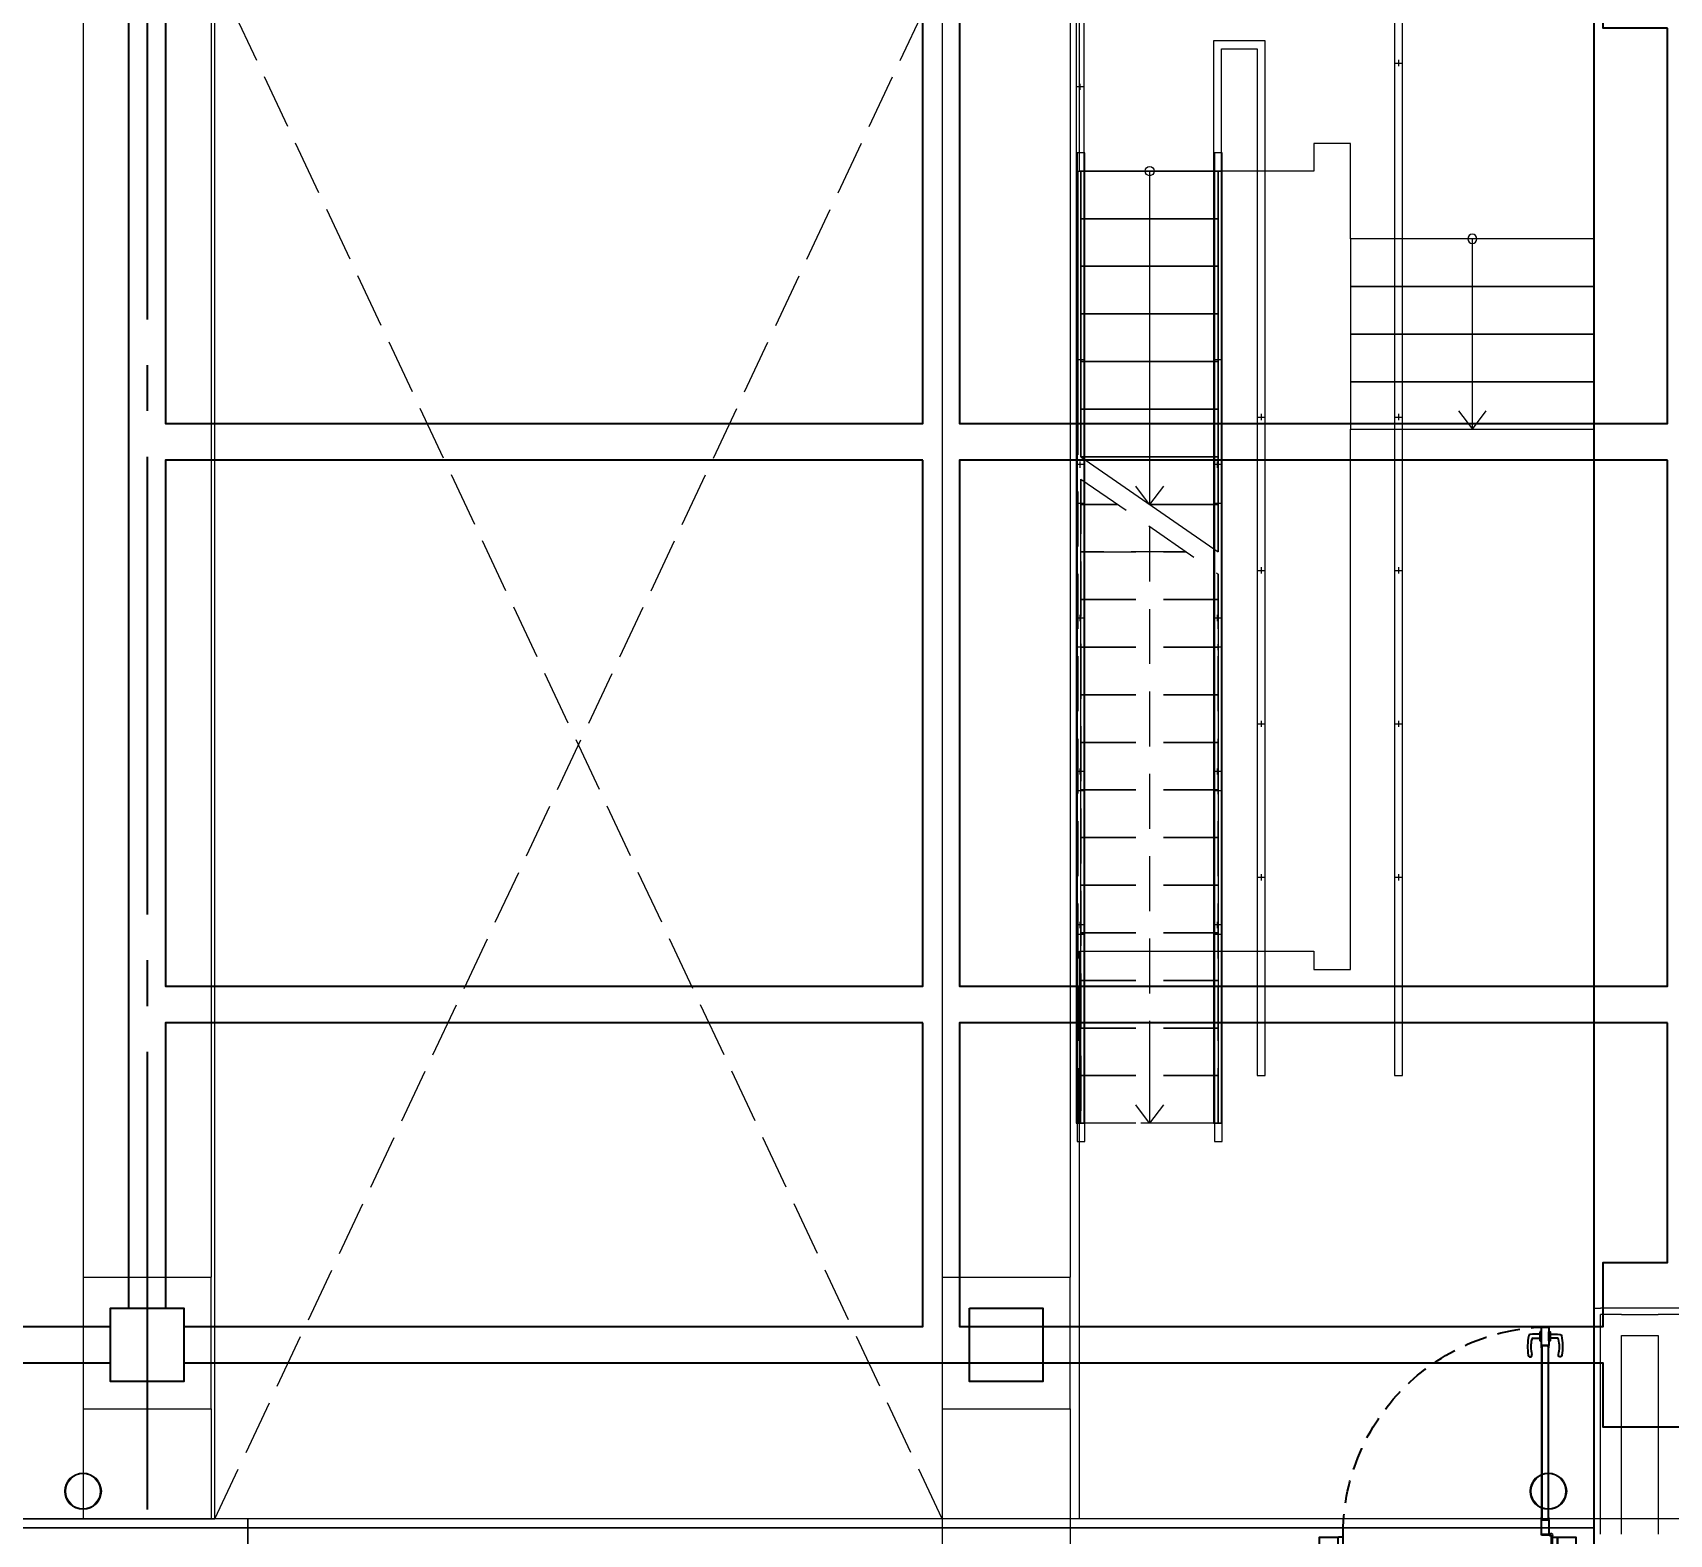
# Model space of a CAD drawing. Extents: x -960 to 27370, y -1283 to 11880.
# Drawn here: x 11818 to 12711, y 9046 to 9867 of the extents above; entities that cross this region are included whole.
import ezdxf
from ezdxf.enums import TextEntityAlignment as Align

# ---------------------------------------------------------------- set-up
doc = ezdxf.new("R2010")
doc.units = 0
doc.header["$LTSCALE"] = 100
for name, pattern in [('188K-SM-03-F10-ARCH-PA-Y2257103$0$HIDDEN2', [0.1875, 0.125, -0.0625]), ('X-S-FAB-L10$0$COL-CEN-LIN', [3.25, 2.5, -0.25, 0.25, -0.25]), ('X-S-FAB-L10$0$HIDDEN', [0.4, 0.3, -0.1]), ('X-S-FAB-L10$0$JJP_虛線(退縮線、投影線、地下室範圍、非屬本工程、圖面分區)', [0.45, 0.3, -0.15]), ('X-S-FAB-L10$0$虛線', [0.846667, 0.423333, -0.423333])]:
    doc.linetypes.add(name, pattern=pattern)
for name, color, linetype in [('188K-SM-03-F10-ARCH-PA-Y2257103$0$非YK-K-防火門', 53, 'Continuous'), ('X-S-FAB-L10$0$0-DIM-TXT', 8, 'Continuous'), ('X-S-FAB-L10$0$A-OBJE-2D', 8, 'X-S-FAB-L10$0$HIDDEN'), ('X-S-FAB-L10$0$A-OBJE-MEP', 8, 'Continuous'), ('X-S-FAB-L10$0$A-RAIL', 8, 'Continuous'), ('X-S-FAB-L10$0$A-STRS', 8, 'Continuous'), ('X-S-FAB-L10$0$A-WALL-EX', 8, 'Continuous'), ('X-S-FAB-L10$0$ASP_5', 8, 'Continuous'), ('X-S-FAB-L10$0$BLOCK', 8, 'Continuous'), ('X-S-FAB-L10$0$CCL', 8, 'X-S-FAB-L10$0$COL-CEN-LIN'), ('X-S-FAB-L10$0$COL-S', 8, 'Continuous'), ('X-S-FAB-L10$0$S-BEAM-SHOW', 8, 'Continuous'), ('X-S-FAB-L10$0$S-FNDN', 8, 'Continuous'), ('X-S-FAB-L10$0$S-SLAB-SHOW', 8, 'Continuous'), ('X-S-FAB-L10$0$Steel Frame-188K', 8, 'Continuous')]:
    doc.layers.add(name, color=color, linetype=linetype)
doc.styles.add('188K-SM-03-F10-ARCH-PA-Y2257103$0$Standard', font='txt.shx', dxfattribs={"bigfont": 'chineset.shx'})
doc.styles.add('X-S-FAB-L10$0$CHINA', font='simplex.shx', dxfattribs={"width": 0.75, "bigfont": 'chineset.shx'})
doc.styles.add('X-S-FAB-L10$0$Standard', font='', dxfattribs={"width": 0.8})
doc.styles.add('X-S-FAB-L10$0$TG_NOTE_TEXT', font='simplex.shx', dxfattribs={"width": 0.75, "bigfont": 'chineset.shx'})
doc.styles.get('X-S-FAB-L10$0$Standard').set_extended_font_data('Microsoft JhengHei')

# ---------------------------------------------------------------- blocks, each defined once
blk = doc.blocks.new('X-S-FAB-L10$0$FAB2-L05')
at = {"layer": 'X-S-FAB-L10$0$CCL'}
blk.add_line((-14280, 11005), (-14280, 0), dxfattribs=at)
at = {"layer": 'X-S-FAB-L10$0$COL-S'}
for points in [[(-14300, 9890), (-14260, 9890), (-14260, 9850), (-14300, 9850)], [(-13831, 9890), (-13791, 9890), (-13791, 9850), (-13831, 9850)]]:
    blk.add_lwpolyline(points, close=True, dxfattribs=at)
blk = doc.blocks.new('X-S-FAB-L10')
at = {"layer": 'X-S-FAB-L10$0$A-OBJE-2D', "lineweight": 0}
for p, q in [((11917, 9055), (12314, 9900)), ((12314, 9055), (11917, 9900))]:
    blk.add_line(p, q, dxfattribs=at)
at = {"layer": 'X-S-FAB-L10$0$A-OBJE-MEP', "lineweight": 0, "flags": 128}
for points in [[(11854.5, 9070, 1), (11835.5, 9070, 1)], [(12654.5, 9070, 1), (12635.5, 9070, 1)]]:
    blk.add_lwpolyline(points, format="xyb", close=True, dxfattribs=at)
at = {"layer": 'X-S-FAB-L10$0$A-OBJE-MEP', "lineweight": 0}
for centre in [(11845, 9070), (12645, 9070)]:
    blk.add_circle(centre, 10, dxfattribs=at)
at = {"layer": 'X-S-FAB-L10$0$A-RAIL', "lineweight": 0}
for p, q in [((12387.265, 9937.135), (12387.265, 9739)), ((12565.335, 9765), (12565.335, 9937.135)), ((12391.535, 9739), (12391.535, 9932.865)), ((12561.065, 9932.865), (12561.065, 9765)), ((12490.335, 9862.135), (12462.265, 9862.135)), ((12462.265, 9862.135), (12462.265, 9739)), ((12466.535, 9857.865), (12486.065, 9857.865)), ((12466.535, 9739), (12466.535, 9857.865)), ((12486.065, 9857.865), (12486.065, 9765)), ((12490.335, 9765), (12490.335, 9862.135)), ((12561.5, 9850), (12564.9, 9850)), ((12563.2, 9851.7), (12563.2, 9848.3)), ((12391.1, 9837), (12387.7, 9837)), ((12389.4, 9835.3), (12389.4, 9838.7)), ((12391.935, 9801), (12387.665, 9801)), ((12387.665, 9801), (12387.665, 9791)), ((12391.935, 9791), (12391.935, 9801)), ((12466.935, 9801), (12462.665, 9801)), ((12462.665, 9801), (12462.665, 9791)), ((12466.935, 9791), (12466.935, 9801)), ((12387.665, 9791), (12387.665, 9271)), ((12391.935, 9271), (12391.935, 9791)), ((12462.665, 9791), (12462.665, 9271)), ((12466.935, 9271), (12466.935, 9791)), ((12486.065, 9765), (12486.065, 9297)), ((12490.335, 9297), (12490.335, 9765)), ((12561.065, 9765), (12561.065, 9297)), ((12565.335, 9297), (12565.335, 9765)), ((12387.265, 9739), (12387.265, 9271)), ((12391.535, 9271), (12391.535, 9739)), ((12462.265, 9739), (12462.265, 9271)), ((12466.535, 9271), (12466.535, 9739)), ((12391.5, 9688), (12388.1, 9688)), ((12389.8, 9686.3), (12389.8, 9689.7)), ((12466.5, 9688), (12463.1, 9688)), ((12464.8, 9686.3), (12464.8, 9689.7)), ((12488.2, 9658.4), (12488.2, 9655)), ((12563.2, 9658.4), (12563.2, 9655)), ((12486.5, 9656.7), (12489.9, 9656.7)), ((12561.5, 9656.7), (12564.9, 9656.7)), ((12389.4, 9629), (12389.4, 9632.4)), ((12464.4, 9629), (12464.4, 9632.4)), ((12391.1, 9630.7), (12387.7, 9630.7)), ((12466.1, 9630.7), (12462.7, 9630.7)), ((12391.5, 9609.5), (12388.1, 9609.5)), ((12389.8, 9607.8), (12389.8, 9611.2)), ((12466.5, 9609.5), (12463.1, 9609.5)), ((12464.8, 9607.8), (12464.8, 9611.2)), ((12486.5, 9572.9), (12489.9, 9572.9)), ((12488.2, 9574.6), (12488.2, 9571.2)), ((12561.5, 9572.9), (12564.9, 9572.9)), ((12563.2, 9574.6), (12563.2, 9571.2)), ((12391.1, 9546.9), (12387.7, 9546.9)), ((12389.4, 9545.2), (12389.4, 9548.6)), ((12466.1, 9546.9), (12462.7, 9546.9)), ((12464.4, 9545.2), (12464.4, 9548.6)), ((12391.5, 9531), (12388.1, 9531)), ((12389.8, 9529.3), (12389.8, 9532.7)), ((12466.5, 9531), (12463.1, 9531)), ((12464.8, 9529.3), (12464.8, 9532.7)), ((12486.5, 9489.1), (12489.9, 9489.1)), ((12488.2, 9490.8), (12488.2, 9487.4)), ((12561.5, 9489.1), (12564.9, 9489.1)), ((12563.2, 9490.8), (12563.2, 9487.4)), ((12391.1, 9463.1), (12387.7, 9463.1)), ((12389.4, 9461.4), (12389.4, 9464.8)), ((12466.1, 9463.1), (12462.7, 9463.1)), ((12464.4, 9461.4), (12464.4, 9464.8)), ((12389.8, 9450.8), (12389.8, 9454.2)), ((12464.8, 9450.8), (12464.8, 9454.2)), ((12391.5, 9452.5), (12388.1, 9452.5)), ((12466.5, 9452.5), (12463.1, 9452.5)), ((12486.5, 9405.3), (12489.9, 9405.3)), ((12488.2, 9407), (12488.2, 9403.6)), ((12561.5, 9405.3), (12564.9, 9405.3)), ((12563.2, 9407), (12563.2, 9403.6)), ((12391.1, 9379.3), (12387.7, 9379.3)), ((12391.5, 9374), (12388.1, 9374)), ((12389.4, 9377.6), (12389.4, 9381)), ((12389.8, 9372.3), (12389.8, 9375.7)), ((12466.1, 9379.3), (12462.7, 9379.3)), ((12466.5, 9374), (12463.1, 9374)), ((12464.4, 9377.6), (12464.4, 9381)), ((12464.8, 9372.3), (12464.8, 9375.7)), ((12486.065, 9297), (12490.335, 9297)), ((12561.065, 9297), (12565.335, 9297)), ((12387.265, 9271), (12391.535, 9271)), ((12387.665, 9271), (12387.665, 9261)), ((12391.935, 9261), (12391.935, 9271)), ((12462.265, 9271), (12466.535, 9271)), ((12462.665, 9271), (12462.665, 9261)), ((12466.935, 9261), (12466.935, 9271)), ((12387.665, 9261), (12391.935, 9261)), ((12462.665, 9261), (12466.935, 9261))]:
    blk.add_line(p, q, dxfattribs=at)
at = {"layer": 'X-S-FAB-L10$0$A-STRS', "lineweight": 0}
for p, q in [((12388.2, 9636.109), (12388.2, 9791)), ((12388.2, 9791), (12389.8, 9791)), ((12389.8, 9791), (12389.8, 9635)), ((12389.8, 9635), (12389.8, 9791)), ((12389.8, 9791), (12464.8, 9791)), ((12389.8, 9791), (12464.8, 9791)), ((12389.8, 9765), (12389.8, 9791)), ((12427.3, 9791), (12427.3, 9765)), ((12464.8, 9583), (12464.8, 9791)), ((12464.8, 9791), (12466.4, 9791)), ((12464.8, 9791), (12464.8, 9583)), ((12464.8, 9791), (12464.8, 9765)), ((12466.4, 9791), (12466.4, 9581.891)), ((12389.8, 9765), (12464.8, 9765)), ((12464.8, 9765), (12389.8, 9765)), ((12389.8, 9765), (12464.8, 9765)), ((12389.8, 9739), (12389.8, 9765)), ((12427.3, 9765), (12427.3, 9609)), ((12464.8, 9765), (12464.8, 9739)), ((12670, 9754), (12537, 9754)), ((12537, 9754), (12537, 9650)), ((12670, 9754), (12537, 9754)), ((12537, 9754), (12537, 9728)), ((12603.5, 9728), (12603.5, 9754)), ((12670, 9650), (12670, 9754)), ((12670, 9728), (12670, 9754)), ((12389.8, 9739), (12464.8, 9739)), ((12464.8, 9739), (12389.8, 9739)), ((12389.8, 9739), (12464.8, 9739)), ((12389.8, 9713), (12389.8, 9739)), ((12464.8, 9739), (12464.8, 9713)), ((12537, 9728), (12670, 9728)), ((12670, 9728), (12537, 9728)), ((12537, 9728), (12537, 9702)), ((12537, 9728), (12670, 9728)), ((12603.5, 9676), (12603.5, 9728)), ((12670, 9702), (12670, 9728)), ((12389.8, 9713), (12464.8, 9713)), ((12464.8, 9713), (12389.8, 9713)), ((12389.8, 9713), (12464.8, 9713)), ((12389.8, 9687), (12389.8, 9713)), ((12464.8, 9713), (12464.8, 9687)), ((12537, 9702), (12670, 9702)), ((12670, 9702), (12537, 9702)), ((12537, 9702), (12537, 9676)), ((12537, 9702), (12670, 9702)), ((12670, 9676), (12670, 9702)), ((12389.8, 9687), (12464.8, 9687)), ((12464.8, 9687), (12389.8, 9687)), ((12389.8, 9687), (12464.8, 9687)), ((12389.8, 9661), (12389.8, 9687)), ((12464.8, 9687), (12464.8, 9661)), ((12537, 9676), (12670, 9676)), ((12670, 9676), (12537, 9676)), ((12537, 9676), (12537, 9650)), ((12537, 9676), (12670, 9676)), ((12603.5, 9650), (12603.5, 9676)), ((12670, 9650), (12670, 9676)), ((12389.8, 9661), (12464.8, 9661)), ((12464.8, 9661), (12389.8, 9661)), ((12389.8, 9661), (12464.8, 9661)), ((12389.8, 9635), (12389.8, 9661)), ((12464.8, 9661), (12464.8, 9635)), ((12596, 9660), (12603.5, 9650)), ((12603.5, 9650), (12611, 9660)), ((12537, 9650), (12670, 9650)), ((12537, 9650), (12670, 9650)), ((12389.8, 9635), (12464.8, 9635)), ((12464.8, 9635), (12389.8, 9635)), ((12389.8, 9635), (12464.8, 9635)), ((12389.8, 9635), (12464.8, 9583)), ((12464.8, 9635), (12464.8, 9609)), ((12427.3, 9609), (12419.8, 9619)), ((12434.8, 9619), (12427.3, 9609)), ((12427.3, 9609), (12464.8, 9609)), ((12464.8, 9609), (12427.3, 9609)), ((12427.3, 9609), (12464.8, 9609)), ((12464.8, 9609), (12464.8, 9583))]:
    blk.add_line(p, q, dxfattribs=at)
at = {"layer": 'X-S-FAB-L10$0$A-STRS', "linetype": 'X-S-FAB-L10$0$JJP_虛線(退縮線、投影線、地下室範圍、非屬本工程、圖面分區)', "lineweight": 0}
for p, q in [((12388.2, 9271), (12388.2, 9623.941)), ((12389.8, 9622.832), (12389.8, 9271)), ((12389.8, 9609), (12389.8, 9622.832)), ((12389.8, 9622.832), (12464.8, 9570.832)), ((12389.8, 9609), (12409.749, 9609)), ((12409.749, 9609), (12389.8, 9609)), ((12389.8, 9609), (12409.749, 9609)), ((12389.8, 9583), (12389.8, 9609)), ((12427.3, 9596.832), (12427.3, 9297)), ((12389.8, 9583), (12447.249, 9583)), ((12447.249, 9583), (12389.8, 9583)), ((12389.8, 9583), (12447.249, 9583)), ((12389.8, 9557), (12389.8, 9583)), ((12464.8, 9271), (12464.8, 9570.832)), ((12464.8, 9570.832), (12464.8, 9557)), ((12466.4, 9569.722), (12466.4, 9271)), ((12389.8, 9557), (12464.8, 9557)), ((12464.8, 9557), (12389.8, 9557)), ((12389.8, 9557), (12464.8, 9557)), ((12389.8, 9531), (12389.8, 9557)), ((12464.8, 9557), (12464.8, 9531)), ((12389.8, 9531), (12464.8, 9531)), ((12464.8, 9531), (12389.8, 9531)), ((12389.8, 9531), (12464.8, 9531)), ((12389.8, 9505), (12389.8, 9531)), ((12464.8, 9531), (12464.8, 9505)), ((12389.8, 9505), (12464.8, 9505)), ((12464.8, 9505), (12389.8, 9505)), ((12389.8, 9505), (12464.8, 9505)), ((12389.8, 9479), (12389.8, 9505)), ((12464.8, 9505), (12464.8, 9479)), ((12389.8, 9479), (12464.8, 9479)), ((12464.8, 9479), (12389.8, 9479)), ((12389.8, 9479), (12464.8, 9479)), ((12389.8, 9453), (12389.8, 9479)), ((12464.8, 9479), (12464.8, 9453)), ((12389.8, 9453), (12464.8, 9453)), ((12464.8, 9453), (12389.8, 9453)), ((12389.8, 9453), (12464.8, 9453)), ((12389.8, 9427), (12389.8, 9453)), ((12464.8, 9453), (12464.8, 9427)), ((12389.8, 9427), (12464.8, 9427)), ((12464.8, 9427), (12389.8, 9427)), ((12389.8, 9427), (12464.8, 9427)), ((12389.8, 9401), (12389.8, 9427)), ((12464.8, 9427), (12464.8, 9401)), ((12389.8, 9401), (12464.8, 9401)), ((12464.8, 9401), (12389.8, 9401)), ((12389.8, 9401), (12464.8, 9401)), ((12389.8, 9375), (12389.8, 9401)), ((12464.8, 9401), (12464.8, 9375)), ((12389.8, 9375), (12464.8, 9375)), ((12464.8, 9375), (12389.8, 9375)), ((12389.8, 9375), (12464.8, 9375)), ((12389.8, 9349), (12389.8, 9375)), ((12464.8, 9375), (12464.8, 9349)), ((12389.8, 9349), (12464.8, 9349)), ((12464.8, 9349), (12389.8, 9349)), ((12389.8, 9349), (12464.8, 9349)), ((12389.8, 9323), (12389.8, 9349)), ((12464.8, 9349), (12464.8, 9323)), ((12389.8, 9323), (12464.8, 9323)), ((12464.8, 9323), (12389.8, 9323)), ((12389.8, 9323), (12464.8, 9323)), ((12389.8, 9297), (12389.8, 9323)), ((12464.8, 9323), (12464.8, 9297)), ((12389.8, 9297), (12464.8, 9297)), ((12464.8, 9297), (12389.8, 9297)), ((12389.8, 9297), (12464.8, 9297)), ((12389.8, 9271), (12389.8, 9297)), ((12427.3, 9297), (12427.3, 9271)), ((12464.8, 9297), (12464.8, 9271)), ((12427.3, 9271), (12419.8, 9281)), ((12434.8, 9281), (12427.3, 9271)), ((12389.8, 9271), (12388.2, 9271)), ((12464.8, 9271), (12389.8, 9271)), ((12466.4, 9271), (12464.8, 9271))]:
    blk.add_line(p, q, dxfattribs=at)
at = {"layer": 'X-S-FAB-L10$0$A-STRS', "linetype": 'X-S-FAB-L10$0$虛線', "lineweight": 0}
for p, q in [((12389.8, 9271), (12389.8, 9622.832)), ((12464.8, 9570.832), (12464.8, 9271)), ((12464.8, 9271), (12389.8, 9271))]:
    blk.add_line(p, q, dxfattribs=at)
at = {"layer": 'X-S-FAB-L10$0$A-STRS', "lineweight": 0, "flags": 128}
for points in [[(12429.8, 9791, -1), (12424.8, 9791, -1)], [(12601, 9754, 1), (12606, 9754, 1)]]:
    blk.add_lwpolyline(points, format="xyb", close=True, dxfattribs=at)
at = {"layer": 'X-S-FAB-L10$0$A-WALL-EX', "lineweight": 0}
for p, q in [((12685, 9166.5), (12673.5, 9166.5)), ((12673.5, 9050), (12673.5, 9166.5)), ((12685, 9166.5), (12673.5, 9166.5)), ((12685, 9166.5), (12705, 9166.5)), ((12716.5, 9166.5), (12705, 9166.5)), ((12716.5, 9166.5), (12705, 9166.5)), ((12673.5, 9046.5), (12673.5, 9050)), ((12673.5, 9046.5), (12673.5, 9050))]:
    blk.add_line(p, q, dxfattribs=at)
at = {"layer": 'X-S-FAB-L10$0$A-WALL-EX', "lineweight": 0, "flags": 128}
for points in [[(12670, 9170), (12673.5, 9170)], [(12670, 9170), (12670, 9050)], [(12716.5, 9170), (12673.5, 9170)], [(12685, 9046.5), (12685, 9155)], [(12685, 9155), (12705, 9155)], [(12705, 9155), (12705, 9046.5)], [(12670, 9050), (7705, 9050)], [(7705, 9050), (12670, 9050)], [(7705, 9050), (12670, 9050)], [(7705, 9050), (12670, 9050)], [(7705, 9050), (12670, 9050)], [(7705, 9050), (12670, 9050)], [(7705, 9050), (12670, 9050)], [(7705, 9050), (12670, 9050)]]:
    blk.add_lwpolyline(points, dxfattribs=at)
at = {"layer": 'X-S-FAB-L10$0$ASP_5'}
blk.add_line((12670, 9025), (12670, 9900), dxfattribs=at)
at = {"layer": 'X-S-FAB-L10$0$COL-S'}
for p, q in [((11860, 9170), (11900, 9170)), ((11860, 9130), (11860, 9170)), ((11900, 9170), (11900, 9130)), ((12329, 9170), (12369, 9170)), ((12329, 9130), (12329, 9170)), ((12369, 9170), (12369, 9130)), ((11900, 9130), (11860, 9130)), ((12369, 9130), (12329, 9130))]:
    blk.add_line(p, q, dxfattribs=at)
at = {"layer": 'X-S-FAB-L10$0$S-BEAM-SHOW', "lineweight": 0, "flags": 128}
for points in [[(11845, 9878), (11845, 9187)], [(11915, 9878), (11915, 9187)], [(12314, 9878), (12314, 9187)], [(12384, 9878), (12384, 9187)], [(11845, 9187), (11915, 9187)], [(11845, 9187), (11845, 9115)], [(11915, 9115), (11915, 9187)], [(12314, 9187), (12384, 9187)], [(12314, 9187), (12314, 9115)], [(12384, 9115), (12384, 9187)], [(11845, 9115), (11915, 9115)], [(11845, 9115), (11845, 9055)], [(11915, 9115), (11915, 9055)], [(12314, 9115), (12384, 9115)], [(12314, 9115), (12314, 9000)], [(12384, 9115), (12384, 9000)], [(11845, 9055), (11915, 9055)]]:
    blk.add_lwpolyline(points, dxfattribs=at)
at = {"layer": 'X-S-FAB-L10$0$S-FNDN', "lineweight": 0, "flags": 128}
for points in [[(11935, 9055), (4350, 9055), (4350, 7470), (9330, 7470), (9330, -55), (11935, -55), (11935, 4530), (11070, 4530), (11070, 5003), (11935, 5003)], [(11070, 4530), (11935, 4530), (11935, -55), (12665, -55), (12665, -270), (15175, -270), (15175, -55), (15905, -55), (15905, 4530), (16672.5, 4530), (16672.5, 5003), (15905, 5003), (15905, 9055), (11935, 9055), (11935, 5003), (11070, 5003)]]:
    blk.add_lwpolyline(points, close=True, dxfattribs=at)
at = {"layer": 'X-S-FAB-L10$0$S-SLAB-SHOW', "lineweight": 0, "flags": 128}
for points in [[(8063, 9055), (11917, 9055), (11917, 9950), (8063, 9950)], [(12670, 9754), (12537, 9754), (12537, 9806), (12517, 9806), (12517, 9791), (12389, 9791), (12389, 9900), (12670, 9900)], [(12670, 9055), (12389, 9055), (12389, 9365), (12517, 9365), (12517, 9355), (12537, 9355), (12537, 9650), (12670, 9650)]]:
    blk.add_lwpolyline(points, close=True, dxfattribs=at)
at = {"layer": 'X-S-FAB-L10$0$Steel Frame-188K'}
blk.add_lwpolyline([(15940, 9140), (15165, 9140), (15165, 9105), (15075, 9105), (15075, 9140), (14597.247, 9140), (14597.247, 9105), (14507.247, 9105), (14507.247, 9140), (12765, 9140), (12765, 9105), (12675, 9105), (12675, 9140), (11900, 9140), (11900, 9130), (11860, 9130), (11860, 9140), (11060, 9140), (11060, 9130), (11020, 9130), (10220, 9132.409), (10220, 9130), (10180, 9130), (9380, 9133.226)], dxfattribs=at)
for points in [[(11870, 9894), (11860, 9894), (11860, 9904), (11060, 9904), (11060, 9894), (11050, 9894), (11050, 9170), (11060, 9170), (11060, 9160), (11860, 9160), (11860, 9170), (11870, 9170)], [(12303.561, 9904), (11900, 9904), (11900, 9894), (11890, 9894), (11890, 9653.168), (12303.561, 9653.168)], [(12710, 9869), (12675, 9869), (12675, 9904), (12323.561, 9904), (12323.561, 9653.168), (12710, 9653.168)], [(12303.561, 9633.168), (11890, 9633.168), (11890, 9345.815), (12303.561, 9345.815)], [(12710, 9633.168), (12323.561, 9633.168), (12323.561, 9345.815), (12710, 9345.815)], [(12303.561, 9325.815), (11890, 9325.815), (11890, 9170), (11900, 9170), (11900, 9160), (12303.561, 9160)], [(12710, 9325.815), (12323.561, 9325.815), (12323.561, 9160), (12675, 9160), (12675, 9195), (12710, 9195)]]:
    blk.add_lwpolyline(points, close=True, dxfattribs=at)
at = {"layer": 'X-S-FAB-L10$0$BLOCK'}
blk.add_blockref('X-S-FAB-L10$0$FAB2-L05', (26160, -720), dxfattribs=at)
at = {"style": 'X-S-FAB-L10$0$TG_NOTE_TEXT', "width": 0.5, "flags": 1}
for p in [(7463.301, 9020), (18268.251, 8649), (11197.77, 4800.167), (16485.801, 4800.167), (25420.27, 2635), (13360, 320.001, 0), (7463.301, -33.333)]:
    blk.add_attdef('WH', text='', height=20, dxfattribs=at).set_placement(p, align=Align.BOTTOM_LEFT)
at = {"width": 0.5}
for style, p in [('X-S-FAB-L10$0$TG_NOTE_TEXT', (7585, 9020)), ('X-S-FAB-L10$0$TG_NOTE_TEXT', (18389.95, 8649)), ('X-S-FAB-L10$0$TG_NOTE_TEXT', (11117.5, 4813.5)), ('X-S-FAB-L10$0$TG_NOTE_TEXT', (16607.5, 4813.5)), ('X-S-FAB-L10$0$TG_NOTE_TEXT', (25350, 2635)), ('X-S-FAB-L10$0$Standard', (13129.375, 325.001, 0)), ('X-S-FAB-L10$0$TG_NOTE_TEXT', (7585, -20))]:
    blk.add_attdef('DESC', text='', height=10, dxfattribs=dict(at, style=style)).set_placement(p, align=Align.BOTTOM_LEFT)
for tag, style, p in [('TYPE', 'X-S-FAB-L10$0$TG_NOTE_TEXT', (7619.286, 9020)), ('NO', 'X-S-FAB-L10$0$TG_NOTE_TEXT', (7650.095, 9020)), ('TYPE', 'X-S-FAB-L10$0$TG_NOTE_TEXT', (18424.236, 8649)), ('NO', 'X-S-FAB-L10$0$TG_NOTE_TEXT', (18455.045, 8649)), ('NO', 'X-S-FAB-L10$0$TG_NOTE_TEXT', (11088.595, 4813.5)), ('TYPE', 'X-S-FAB-L10$0$TG_NOTE_TEXT', (11151.786, 4813.5)), ('TYPE', 'X-S-FAB-L10$0$TG_NOTE_TEXT', (16641.786, 4813.5)), ('NO', 'X-S-FAB-L10$0$TG_NOTE_TEXT', (16672.595, 4813.5)), ('NO', 'X-S-FAB-L10$0$TG_NOTE_TEXT', (25313, 2635)), ('TYPE', 'X-S-FAB-L10$0$TG_NOTE_TEXT', (25350, 2635)), ('NO', 'X-S-FAB-L10$0$Standard', (13100, 320.001, 0)), ('TYPE', 'X-S-FAB-L10$0$Standard', (13129.375, 320.001, 0)), ('TYPE', 'X-S-FAB-L10$0$TG_NOTE_TEXT', (7619.286, -20)), ('NO', 'X-S-FAB-L10$0$TG_NOTE_TEXT', (7650.095, -20))]:
    blk.add_attdef(tag, text='', height=10, dxfattribs=dict(at, style=style)).set_placement(p, align=Align.BOTTOM_RIGHT)
at = {"style": 'X-S-FAB-L10$0$TG_NOTE_TEXT', "width": 0.5, "flags": 1}
for rotation, p in [(180, (43, 7480)), (180, (943, 7480)), (90, (24310, 3717.77)), (270, (17080, 1711.699))]:
    blk.add_attdef('WH', text='', height=20, rotation=rotation, dxfattribs=at).set_placement(p, align=Align.BOTTOM_LEFT)
at = {"width": 0.5}
for rotation, style, p in [(180, 'X-S-FAB-L10$0$Standard', (317.625, 7480)), (180, 'X-S-FAB-L10$0$Standard', (1217.625, 7480)), (90, 'X-S-FAB-L10$0$TG_NOTE_TEXT', (24310, 3647.5)), (270, 'X-S-FAB-L10$0$TG_NOTE_TEXT', (17080, 1605))]:
    blk.add_attdef('DESC', text='', height=10, rotation=rotation, dxfattribs=dict(at, style=style)).set_placement(p, align=Align.BOTTOM_LEFT)
for tag, rotation, style, p in [('TYPE', 180, 'X-S-FAB-L10$0$Standard', (317.625, 7480)), ('NO', 180, 'X-S-FAB-L10$0$Standard', (347, 7480)), ('TYPE', 180, 'X-S-FAB-L10$0$Standard', (1217.625, 7480)), ('NO', 180, 'X-S-FAB-L10$0$Standard', (1247, 7480)), ('TYPE', 90, 'X-S-FAB-L10$0$TG_NOTE_TEXT', (24310, 3647.5)), ('NO', 90, 'X-S-FAB-L10$0$TG_NOTE_TEXT', (24310, 3610.5)), ('TYPE', 270, 'X-S-FAB-L10$0$TG_NOTE_TEXT', (17080, 1605)), ('NO', 270, 'X-S-FAB-L10$0$TG_NOTE_TEXT', (17080, 1573))]:
    blk.add_attdef(tag, text='', height=10, rotation=rotation, dxfattribs=dict(at, style=style)).set_placement(p, align=Align.BOTTOM_RIGHT)
at = {"layer": 'X-S-FAB-L10$0$0-DIM-TXT', "style": 'X-S-FAB-L10$0$CHINA', "width": 0.75}
for p in [(667.414, 7855.1, -2689.4), (22627.353, 6728.814), (25644.722, 6728.814), (24778.787, 5569.051), (1118.252, 4980), (417.801, 4594.623), (23874.84, 4355), (22927.43, 4330.122), (23749.869, 3901.367), (417.801, 3765.236), (1118.252, 3730), (417.801, 3115.79), (536.882, 2227.832), (16908.994, 1782.652), (888.445, 880.466), (16977.43, 750), (18878.841, 750), (25641.221, 553.233), (21364.03, 526.894)]:
    blk.add_attdef('HIG', text='', height=80, dxfattribs=at).set_placement(p, align=Align.MIDDLE_LEFT)
blk = doc.blocks.new('188K-SM-03-F10-ARCH-PA-Y2257103$0$F14P8-SM-03-FB1-ARCH-PA(B)-Y2210902$0$18P2-XFDP40$0$GAD2205')
blk.add_lwpolyline([(0, 0.9), (-0.3, 1.2), (-18.1, 1.2, -0.414214), (-18.4, 1.5), (-18.4, 3.1, -0.414214), (-18.1, 3.4), (-13.7, 3.4, 0.414214), (-13.4, 3.7), (-13.4, 4.1, 0.414214), (-13.7, 4.4), (-18.1, 4.4, -0.414214), (-18.4, 4.7), (-18.4, 11.8, -0.414214), (-18.2, 12), (-18.2, 12, 0.414214), (-18, 12.2), (-18, 13.7, 0.72636), (-18.5, 13.9), (-19.3, 12.8, 0.158507), (-19.4, 12.6), (-19.4, 0.3, 0.414214), (-19.1, 0), (19.1, 0, 0.414214), (19.4, 0.3), (19.4, 12.6, 0.158507), (19.3, 12.8), (18.5, 13.9, 0.72636), (18, 13.7), (18, 12.2, 0.414214), (18.2, 12, -0.414214), (18.4, 11.8), (18.4, 4.7, -0.414214), (18.1, 4.4), (13.7, 4.4, 0.414214), (13.4, 4.1), (13.4, 3.7, 0.414214), (13.7, 3.4), (18.1, 3.4, -0.414214), (18.4, 3.1), (18.4, 1.5, -0.414214), (18.1, 1.2), (0.3, 1.2)], format="xyb", close=True)
blk = doc.blocks.new('188K-SM-03-F10-ARCH-PA-Y2257103$0$(FS1-4)1hr單開防火門-1200x2400')
for p, q in [((8.79, 117.09, 0), (9.59, 117.09, 0)), ((8.79, 112.19, 0), (8.79, 117.09, 0)), ((9.59, 117.09, 0), (9.59, 112.19, 0)), ((9.59, 112.19, 0), (8.79, 112.19, 0)), ((9.59, 115.74, 0), (13.59, 115.74, 0)), ((13.54, 113.54, 0), (9.59, 113.54, 0)), ((13.59, 115.74, 0), (14.97, 115.68, 0)), ((0, 4.5), (0, -4.5)), ((2.85, 5), (0.5, 5)), ((3, -3.2), (3, 4.85)), ((117, -3.2), (117, 4.85)), ((117.15, 5), (119.5, 5)), ((120, 4.5), (120, -4.5)), ((0.5, -5), (2.8, -5)), ((2.8, -5), (4.38, -3.96)), ((3.78, -3.2), (3, -3.2)), ((3.62, -3.49), (3.62, -3.3)), ((3.62, -3.3), (3.78, -3.3)), ((4.38, -3.49), (3.62, -3.49)), ((4.45, -3.2), (4.22, -3.2)), ((4.22, -3.3), (4.38, -3.3)), ((4.38, -3.3), (4.38, -3.49)), ((4.5, -3.73), (4.5, -3.25)), ((115.5, -3.73), (115.5, -3.25)), ((115.55, -3.2), (115.78, -3.2)), ((115.62, -3.3), (115.62, -3.49)), ((115.78, -3.3), (115.62, -3.3)), ((115.62, -3.49), (116.38, -3.49)), ((117.2, -5), (115.62, -3.96)), ((116.22, -3.2), (117, -3.2)), ((116.38, -3.3), (116.22, -3.3)), ((116.38, -3.49), (116.38, -3.3)), ((119.5, -5), (117.2, -5))]:
    blk.add_line(p, q)
for points in [[(4.79, 112.19), (4.79, 117.09), (3.99, 117.09), (3.99, 112.19)], [(-10, -5), (0, -5), (0, 5), (-10, 5)], [(120, -5), (130, -5), (130, 5), (120, 5)]]:
    blk.add_lwpolyline(points, close=True)
at = {"ltscale": 5}
for points in [[(8.79, 109.59), (8.79, 119.69), (4.79, 119.69), (4.79, 109.59)], [(5.05, 109.25), (5.05, 14.78), (4.99, 14.78), (4.99, 109.25)], [(8.59, 14.78), (8.53, 14.78), (8.53, 109.25), (8.59, 109.25)], [(8.79, 6.09), (8.79, 14.44), (4.79, 14.44), (4.79, 6.09)]]:
    blk.add_lwpolyline(points, close=True, dxfattribs=at)
at = {"elevation": 0}
blk.add_lwpolyline([(3.99, 115.74), (-0.01, 115.74), (-1.4, 115.68, 0.327495), (-2.19, 114.99, 0.089847), (-2.41, 104.26, 1.144881), (-0.48, 104.7, -0.137079), (-0.49, 113.02, -0.349357), (0.03, 113.54), (3.99, 113.54)], format="xyb", dxfattribs=at)
at = {"ltscale": 5}
blk.add_lwpolyline([(4.85, 109.66), (4.85, 108.43, 0.158507), (4.85, 108.41), (4.93, 108.3, 0.72636), (4.99, 108.32), (4.99, 108.47, 0.414214), (4.97, 108.49, -0.414214), (4.95, 108.51), (4.95, 109.22, -0.414214), (4.98, 109.25), (5.42, 109.25, 0.414214), (5.45, 109.28), (5.45, 109.32, 0.414214), (5.42, 109.35), (4.98, 109.35, -0.414214), (4.95, 109.38), (4.95, 109.54, -0.414214), (4.98, 109.57), (6.76, 109.57), (6.79, 109.6), (6.82, 109.57), (8.6, 109.57, -0.414214), (8.63, 109.54), (8.63, 109.38, -0.414214), (8.6, 109.35), (8.16, 109.35, 0.414214), (8.13, 109.32), (8.13, 109.28, 0.414214), (8.16, 109.25), (8.6, 109.25, -0.414214), (8.63, 109.22), (8.63, 108.51, -0.414214), (8.61, 108.49), (8.61, 108.49, 0.414214), (8.59, 108.47), (8.59, 108.32, 0.72636), (8.64, 108.3), (8.72, 108.41, 0.158507), (8.73, 108.43), (8.73, 109.66, 0.414214), (8.7, 109.69), (4.88, 109.69, 0.414214)], format="xyb", close=True, dxfattribs=at)
at = {"ltscale": 500}
for points in [[(3.25, -2.4), (3.25, 5.6), (3, 5.6), (3, -2.4)], [(8.49, 6.59), (3.99, 6.59), (3.99, 6.34), (8.49, 6.34)]]:
    blk.add_lwpolyline(points, close=True, dxfattribs=at)
at = {"linetype": '188K-SM-03-F10-ARCH-PA-Y2257103$0$HIDDEN2'}
blk.add_arc((3.45, 6.14), 113.68, 359.4256, 87.30941, dxfattribs=at)
at = {"extrusion": (0, 0, -1)}
for centre, major_axis, start_param, end_param in [((13.47, 112.95, 0), (-0.417, 0.417), 0.901482, 2.245889), ((-0.83, 108.87, 0), (10.93, 10.93), 0.51383, 1.058752), ((14.9, 114.8, 0), (-0.624, 0.624), 0.866962, 2.13291), ((-13.75, 109.01, 0), (21.29, 21.29), 0.585307, 0.943734), ((14.99, 104.35, 0), (0.707, 0.707), 0.872811, 4.284184)]:
    blk.add_ellipse(centre, major_axis=major_axis, ratio=1, start_param=start_param, end_param=end_param, dxfattribs=at)
for centre, major_axis, start_param, end_param in [((0.5, 4.5), (0.354, -0.354), 2.356194, 3.926991), ((2.85, 4.85), (0.106, -0.106), 7.068583, 8.63938), ((117.15, 4.85), (-0.106, -0.106), -2.356194, -0.785398), ((119.5, 4.5), (-0.354, -0.354), 2.356194, 3.926991), ((0.5, -4.5), (-0.354, -0.354), 5.497787, 7.068583), ((3.78, -3.25), (-0.0354, -0.0354), 0.785398, 3.926991), ((4.22, -3.25), (-0.0354, -0.0354), 3.926991, 7.068583), ((4.2, -3.73), (0.212, -0.212), 6.162283, 7.068583), ((4.45, -3.25), (0.0354, -0.0354), 7.068583, 8.63938), ((115.55, -3.25), (-0.0354, -0.0354), -2.356194, -0.785398), ((115.8, -3.73), (-0.212, -0.212), -0.785398, 0.120903), ((115.78, -3.25), (0.0354, -0.0354), -0.785398, 2.356194), ((116.22, -3.25), (0.0354, -0.0354), 2.356194, 5.497787), ((119.5, -4.5), (0.354, -0.354), -0.785398, 0.785398)]:
    blk.add_ellipse(centre, major_axis=major_axis, ratio=1, start_param=start_param, end_param=end_param)
at = {"ltscale": 500, "extrusion": (0, 0, -1)}
blk.add_ellipse((3.45, 6.14), major_axis=(-0.495, 0.495), ratio=1, start_param=5.497787, end_param=11.780972, dxfattribs=at)
at = {"ltscale": 5, "xscale": 0.1000000000058208, "yscale": 0.1000000000058208, "zscale": 0.1000000000058208}
blk.add_blockref('188K-SM-03-F10-ARCH-PA-Y2257103$0$F14P8-SM-03-FB1-ARCH-PA(B)-Y2210902$0$18P2-XFDP40$0$GAD2205', (6.79, 14.34), dxfattribs=at)
at = {"color": 8, "style": '188K-SM-03-F10-ARCH-PA-Y2257103$0$Standard', "width": 0.85}
blk.add_text('1200*2400', height=12, dxfattribs=at).set_placement((60, -15, 0), align=Align.MIDDLE_CENTER)
blk = doc.blocks.new('188K-SM-03-F10-ARCH-PA-Y2257103')
at = {"layer": '188K-SM-03-F10-ARCH-PA-Y2257103$0$非YK-K-防火門', "xscale": -1}
blk.add_blockref('188K-SM-03-F10-ARCH-PA-Y2257103$0$(FS1-4)1hr單開防火門-1200x2400', (12650, 9040), dxfattribs=at)

msp = doc.modelspace()

# ---------------------------------------------------------------- block references
for name in ['X-S-FAB-L10', '188K-SM-03-F10-ARCH-PA-Y2257103']:
    msp.add_blockref(name, (0, 0))

doc.saveas('drawing.dxf')
